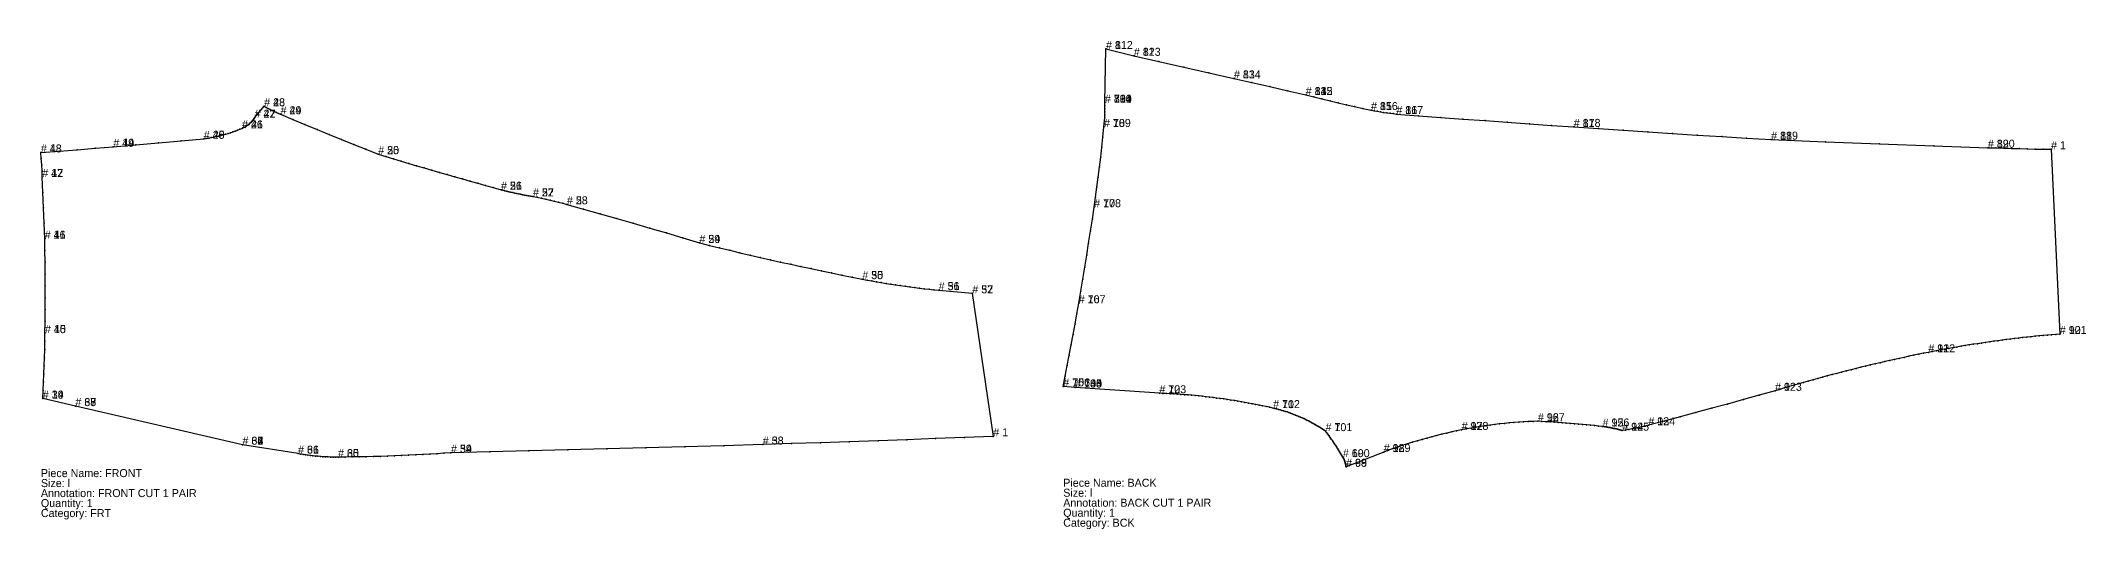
# Model space of a CAD drawing. Extents: x 0 to 3468, y -337 to 333.
# Drawn here: x 1423 to 3468, y -259 to 229 of the extents above; entities that cross this region are included whole.
import ezdxf

# ---------------------------------------------------------------- set-up
doc = ezdxf.new("R2010")
doc.units = 0

# ---------------------------------------------------------------- blocks, each defined once
blk = doc.blocks.new('FRONTl')
at = {"layer": '1'}
blk.add_lwpolyline([(21.92, -128.81), (22.34, -120.63), (22.72, -112.45), (23.05, -104.26), (23.34, -96.07), (23.59, -87.88), (23.79, -79.69), (23.95, -71.5), (24.07, -63.31), (24.19, -51.5), (24.26, -39.68), (24.29, -27.87), (24.28, -16.06), (24.23, -4.24), (24.13, 7.57), (23.99, 19.38), (23.81, 31.2), (23.26, 46.63), (22.68, 62.06), (22.06, 77.49), (21.4, 92.91), (21.11, 99.06), (20.78, 105.21), (20.41, 111.35), (20, 117.5), (38.11, 118.84), (56.22, 120.23), (74.32, 121.67), (92.42, 123.16), (115.03, 125.08), (137.65, 127.04), (160.26, 129.06), (182.86, 131.13), (185.32, 131.49), (187.77, 131.89), (190.21, 132.33), (192.65, 132.81), (195.08, 133.33), (197.5, 133.89), (199.91, 134.48), (202.31, 135.12), (204.7, 135.79), (207.08, 136.5), (209.44, 137.25), (211.8, 138.04), (214.14, 138.87), (216.47, 139.73), (218.78, 140.63), (221.08, 141.56), (222.04, 141.99), (222.99, 142.45), (223.92, 142.94), (224.82, 143.48), (225.71, 144.04), (226.57, 144.64), (227.41, 145.28), (228.22, 145.94), (229.01, 146.64), (229.77, 147.37), (230.5, 148.12), (231.2, 148.91), (231.87, 149.72), (232.5, 150.56), (233.11, 151.42), (233.68, 152.3), (243.25, 163.74), (245.26, 162.63), (247.27, 161.56), (249.3, 160.51), (251.35, 159.49), (253.41, 158.5), (255.48, 157.54), (257.57, 156.61), (259.67, 155.71), (271.83, 150.61), (284, 145.54), (296.18, 140.51), (308.38, 135.5), (320.58, 130.52), (332.8, 125.57), (345.03, 120.65), (357.28, 115.76), (364.92, 113.43), (372.57, 111.12), (380.22, 108.82), (387.88, 106.53), (395.54, 104.26), (403.2, 102.01), (410.87, 99.76), (418.54, 97.54), (426.22, 95.32), (433.9, 93.12), (441.59, 90.94), (449.28, 88.77), (456.97, 86.62), (464.67, 84.47), (472.37, 82.35), (480.07, 80.24), (482.04, 79.71), (484.02, 79.19), (486, 78.69), (487.98, 78.2), (489.96, 77.73), (491.95, 77.28), (493.94, 76.83), (495.94, 76.41), (497.94, 75.99), (499.94, 75.6), (501.94, 75.21), (503.95, 74.84), (505.96, 74.49), (507.97, 74.15), (509.99, 73.83), (512, 73.52), (516.28, 72.69), (520.56, 71.81), (524.82, 70.88), (529.07, 69.91), (533.31, 68.89), (537.54, 67.83), (541.76, 66.72), (545.97, 65.57), (562.57, 60.9), (579.16, 56.19), (595.73, 51.43), (612.29, 46.63), (628.84, 41.78), (645.38, 36.89), (661.9, 31.95), (678.41, 26.97), (688.53, 24.48), (698.67, 22.01), (708.81, 19.58), (718.96, 17.17), (729.11, 14.8), (739.28, 12.46), (749.45, 10.15), (759.62, 7.86), (769.81, 5.61), (780, 3.39), (790.2, 1.2), (800.4, -0.96), (810.61, -3.09), (820.83, -5.18), (831.05, -7.25), (841.28, -9.29), (846.02, -10.21), (850.76, -11.1), (855.51, -11.95), (860.26, -12.78), (865.02, -13.58), (869.79, -14.34), (874.56, -15.08), (879.33, -15.78), (884.11, -16.45), (888.89, -17.1), (893.68, -17.71), (898.47, -18.29), (903.26, -18.83), (908.06, -19.35), (912.86, -19.84), (917.67, -20.29), (951.32, -23.48), (972.23, -166.6), (943.43, -167.76), (914.64, -168.88), (885.84, -169.96), (857.04, -171), (828.24, -172.01), (799.44, -172.98), (770.64, -173.91), (741.83, -174.8), (702.86, -175.96), (663.89, -177.08), (624.91, -178.17), (585.94, -179.22), (546.96, -180.23), (507.98, -181.21), (469.01, -182.14), (430.03, -183.04), (422.98, -183.53), (415.93, -183.99), (408.88, -184.42), (401.82, -184.82), (394.77, -185.19), (387.71, -185.54), (380.65, -185.85), (373.59, -186.14), (366.53, -186.39), (359.47, -186.62), (352.41, -186.82), (345.35, -186.99), (338.28, -187.13), (331.22, -187.24), (324.16, -187.32), (317.09, -187.38), (314.58, -187.38), (312.07, -187.35), (309.56, -187.29), (307.06, -187.2), (304.55, -187.08), (302.04, -186.94), (299.54, -186.76), (297.04, -186.56), (294.54, -186.33), (292.04, -186.06), (289.55, -185.77), (287.06, -185.45), (284.58, -185.11), (282.1, -184.73), (279.62, -184.32), (277.15, -183.89), (221.56, -174.94), (54.48, -136.33)], close=True, dxfattribs=at)
at = {"layer": '14'}
blk.add_lwpolyline([(21.92, -128.81), (22.34, -120.63), (22.72, -112.45), (23.05, -104.26), (23.34, -96.07), (23.59, -87.88), (23.79, -79.69), (23.95, -71.5), (24.07, -63.31), (24.19, -51.5), (24.26, -39.68), (24.29, -27.87), (24.28, -16.06), (24.23, -4.24), (24.13, 7.57), (23.99, 19.38), (23.81, 31.2), (23.26, 46.63), (22.68, 62.06), (22.06, 77.49), (21.4, 92.91), (21.11, 99.06), (20.78, 105.21), (20.41, 111.35), (20, 117.5), (38.11, 118.84), (56.22, 120.23), (74.32, 121.67), (92.42, 123.16), (115.03, 125.08), (137.65, 127.04), (160.26, 129.06), (182.86, 131.13), (185.32, 131.49), (187.77, 131.89), (190.21, 132.33), (192.65, 132.81), (195.08, 133.33), (197.5, 133.89), (199.91, 134.48), (202.31, 135.12), (204.7, 135.79), (207.08, 136.5), (209.44, 137.25), (211.8, 138.04), (214.14, 138.87), (216.47, 139.73), (218.78, 140.63), (221.08, 141.56), (222.04, 141.99), (222.99, 142.45), (223.92, 142.94), (224.82, 143.48), (225.71, 144.04), (226.57, 144.64), (227.41, 145.28), (228.22, 145.94), (229.01, 146.64), (229.77, 147.37), (230.5, 148.12), (231.2, 148.91), (231.87, 149.72), (232.5, 150.56), (233.11, 151.42), (233.68, 152.3), (243.25, 163.74), (245.26, 162.63), (247.27, 161.56), (249.3, 160.51), (251.35, 159.49), (253.41, 158.5), (255.48, 157.54), (257.57, 156.61), (259.67, 155.71), (271.83, 150.61), (284, 145.54), (296.18, 140.51), (308.38, 135.5), (320.58, 130.52), (332.8, 125.57), (345.03, 120.65), (357.28, 115.76), (364.92, 113.43), (372.57, 111.12), (380.22, 108.82), (387.88, 106.53), (395.54, 104.26), (403.2, 102.01), (410.87, 99.76), (418.54, 97.54), (426.22, 95.32), (433.9, 93.12), (441.59, 90.94), (449.28, 88.77), (456.97, 86.62), (464.67, 84.47), (472.37, 82.35), (480.07, 80.24), (482.04, 79.71), (484.02, 79.19), (486, 78.69), (487.98, 78.2), (489.96, 77.73), (491.95, 77.28), (493.94, 76.83), (495.94, 76.41), (497.94, 75.99), (499.94, 75.6), (501.94, 75.21), (503.95, 74.84), (505.96, 74.49), (507.97, 74.15), (509.99, 73.83), (512, 73.52), (516.28, 72.69), (520.56, 71.81), (524.82, 70.88), (529.07, 69.91), (533.31, 68.89), (537.54, 67.83), (541.76, 66.72), (545.97, 65.57), (562.57, 60.9), (579.16, 56.19), (595.73, 51.43), (612.29, 46.63), (628.84, 41.78), (645.38, 36.89), (661.9, 31.95), (678.41, 26.97), (688.53, 24.48), (698.67, 22.01), (708.81, 19.58), (718.96, 17.17), (729.11, 14.8), (739.28, 12.46), (749.45, 10.15), (759.62, 7.86), (769.81, 5.61), (780, 3.39), (790.2, 1.2), (800.4, -0.96), (810.61, -3.09), (820.83, -5.18), (831.05, -7.25), (841.28, -9.29), (846.02, -10.21), (850.76, -11.1), (855.51, -11.95), (860.26, -12.78), (865.02, -13.58), (869.79, -14.34), (874.56, -15.08), (879.33, -15.78), (884.11, -16.45), (888.89, -17.1), (893.68, -17.71), (898.47, -18.29), (903.26, -18.83), (908.06, -19.35), (912.86, -19.84), (917.67, -20.29), (951.32, -23.48), (972.23, -166.6), (943.43, -167.76), (914.64, -168.88), (885.84, -169.96), (857.04, -171), (828.24, -172.01), (799.44, -172.98), (770.64, -173.91), (741.83, -174.8), (702.86, -175.96), (663.89, -177.08), (624.91, -178.17), (585.94, -179.22), (546.96, -180.23), (507.98, -181.21), (469.01, -182.14), (430.03, -183.04), (422.98, -183.53), (415.93, -183.99), (408.88, -184.42), (401.82, -184.82), (394.77, -185.19), (387.71, -185.54), (380.65, -185.85), (373.59, -186.14), (366.53, -186.39), (359.47, -186.62), (352.41, -186.82), (345.35, -186.99), (338.28, -187.13), (331.22, -187.24), (324.16, -187.32), (317.09, -187.38), (314.58, -187.38), (312.07, -187.35), (309.56, -187.29), (307.06, -187.2), (304.55, -187.08), (302.04, -186.94), (299.54, -186.76), (297.04, -186.56), (294.54, -186.33), (292.04, -186.06), (289.55, -185.77), (287.06, -185.45), (284.58, -185.11), (282.1, -184.73), (279.62, -184.32), (277.15, -183.89), (221.56, -174.94), (54.48, -136.33)], close=True, dxfattribs=at)
at = {"layer": '2'}
for p in [(243.25, 163.74), (243.25, 163.74), (20, 117.5), (20, 117.5), (951.32, -23.48), (951.32, -23.48), (21.92, -128.81), (21.92, -128.81), (21.92, -128.81), (21.92, -128.81), (221.56, -174.94), (221.56, -174.94), (430.03, -183.04), (430.03, -183.04), (972.23, -166.6), (972.23, -166.6)]:
    blk.add_point(p, dxfattribs=at)
at = {"layer": '3'}
for p in [(224.82, 143.48), (224.82, 143.48), (225.71, 144.04), (225.71, 144.04), (226.57, 144.64), (226.57, 144.64), (227.41, 145.28), (227.41, 145.28), (228.22, 145.94), (228.22, 145.94), (229.01, 146.64), (229.01, 146.64), (229.77, 147.37), (229.77, 147.37), (230.5, 148.12), (230.5, 148.12), (231.2, 148.91), (231.2, 148.91), (231.87, 149.72), (231.87, 149.72), (232.5, 150.56), (232.5, 150.56), (233.11, 151.42), (233.11, 151.42), (233.68, 152.3), (233.68, 152.3), (245.26, 162.63), (245.26, 162.63), (247.27, 161.56), (247.27, 161.56), (249.3, 160.51), (249.3, 160.51), (251.35, 159.49), (251.35, 159.49), (253.41, 158.5), (253.41, 158.5), (255.48, 157.54), (255.48, 157.54), (257.57, 156.61), (257.57, 156.61), (259.67, 155.71), (259.67, 155.71), (271.83, 150.61), (271.83, 150.61), (284, 145.54), (284, 145.54), (92.42, 123.16), (92.42, 123.16), (115.03, 125.08), (115.03, 125.08), (137.65, 127.04), (137.65, 127.04), (160.26, 129.06), (160.26, 129.06), (182.86, 131.13), (182.86, 131.13), (185.32, 131.49), (185.32, 131.49), (187.77, 131.89), (187.77, 131.89), (190.21, 132.33), (190.21, 132.33), (192.65, 132.81), (192.65, 132.81), (195.08, 133.33), (195.08, 133.33), (197.5, 133.89), (197.5, 133.89), (199.91, 134.48), (199.91, 134.48), (202.31, 135.12), (202.31, 135.12), (204.7, 135.79), (204.7, 135.79), (207.08, 136.5), (207.08, 136.5), (209.44, 137.25), (209.44, 137.25), (211.8, 138.04), (211.8, 138.04), (214.14, 138.87), (214.14, 138.87), (216.47, 139.73), (216.47, 139.73), (218.78, 140.63), (218.78, 140.63), (221.08, 141.56), (221.08, 141.56), (222.04, 141.99), (222.04, 141.99), (222.99, 142.45), (222.99, 142.45), (223.92, 142.94), (223.92, 142.94), (296.18, 140.51), (296.18, 140.51), (308.38, 135.5), (308.38, 135.5), (320.58, 130.52), (320.58, 130.52), (332.8, 125.57), (332.8, 125.57), (20.41, 111.35), (20.41, 111.35), (20.78, 105.21), (20.78, 105.21), (38.11, 118.84), (38.11, 118.84), (56.22, 120.23), (56.22, 120.23), (74.32, 121.67), (74.32, 121.67), (345.03, 120.65), (345.03, 120.65), (357.28, 115.76), (357.28, 115.76), (364.92, 113.43), (364.92, 113.43), (372.57, 111.12), (372.57, 111.12), (380.22, 108.82), (380.22, 108.82), (387.88, 106.53), (387.88, 106.53), (395.54, 104.26), (395.54, 104.26), (21.11, 99.06), (21.11, 99.06), (21.4, 92.91), (21.4, 92.91), (403.2, 102.01), (403.2, 102.01), (410.87, 99.76), (410.87, 99.76), (418.54, 97.54), (418.54, 97.54), (426.22, 95.32), (426.22, 95.32), (433.9, 93.12), (433.9, 93.12), (441.59, 90.94), (441.59, 90.94), (449.28, 88.77), (449.28, 88.77), (456.97, 86.62), (456.97, 86.62), (464.67, 84.47), (464.67, 84.47), (472.37, 82.35), (472.37, 82.35), (22.06, 77.49), (22.06, 77.49), (22.68, 62.06), (22.68, 62.06), (480.07, 80.24), (480.07, 80.24), (482.04, 79.71), (482.04, 79.71), (484.02, 79.19), (484.02, 79.19), (486, 78.69), (486, 78.69), (487.98, 78.2), (487.98, 78.2), (489.96, 77.73), (489.96, 77.73), (491.95, 77.28), (491.95, 77.28), (493.94, 76.83), (493.94, 76.83), (495.94, 76.41), (495.94, 76.41), (497.94, 75.99), (497.94, 75.99), (499.94, 75.6), (499.94, 75.6), (501.94, 75.21), (501.94, 75.21), (503.95, 74.84), (503.95, 74.84), (505.96, 74.49), (505.96, 74.49), (507.97, 74.15), (507.97, 74.15), (509.99, 73.83), (509.99, 73.83), (512, 73.52), (512, 73.52), (516.28, 72.69), (516.28, 72.69), (520.56, 71.81), (520.56, 71.81), (524.82, 70.88), (524.82, 70.88), (529.07, 69.91), (529.07, 69.91), (533.31, 68.89), (533.31, 68.89), (537.54, 67.83), (537.54, 67.83), (541.76, 66.72), (541.76, 66.72), (545.97, 65.57), (545.97, 65.57), (23.26, 46.63), (23.26, 46.63), (562.57, 60.9), (562.57, 60.9), (579.16, 56.19), (579.16, 56.19), (595.73, 51.43), (595.73, 51.43), (612.29, 46.63), (612.29, 46.63), (628.84, 41.78), (628.84, 41.78), (23.81, 31.2), (23.81, 31.2), (645.38, 36.89), (645.38, 36.89), (661.9, 31.95), (661.9, 31.95), (678.41, 26.97), (678.41, 26.97), (688.53, 24.48), (688.53, 24.48), (698.67, 22.01), (698.67, 22.01), (23.99, 19.38), (23.99, 19.38), (24.13, 7.57), (24.13, 7.57), (708.81, 19.58), (708.81, 19.58), (718.96, 17.17), (718.96, 17.17), (729.11, 14.8), (729.11, 14.8), (739.28, 12.46), (739.28, 12.46), (749.45, 10.15), (749.45, 10.15), (759.62, 7.86), (759.62, 7.86), (769.81, 5.61), (769.81, 5.61), (780, 3.39), (780, 3.39), (790.2, 1.2), (790.2, 1.2), (24.23, -4.24), (24.23, -4.24), (24.28, -16.06), (24.28, -16.06), (800.4, -0.96), (800.4, -0.96), (810.61, -3.09), (810.61, -3.09), (820.83, -5.18), (820.83, -5.18), (831.05, -7.25), (831.05, -7.25), (841.28, -9.29), (841.28, -9.29), (846.02, -10.21), (846.02, -10.21), (850.76, -11.1), (850.76, -11.1), (855.51, -11.95), (855.51, -11.95), (860.26, -12.78), (860.26, -12.78), (865.02, -13.58), (865.02, -13.58), (869.79, -14.34), (869.79, -14.34), (874.56, -15.08), (874.56, -15.08), (879.33, -15.78), (879.33, -15.78), (884.11, -16.45), (884.11, -16.45), (888.89, -17.1), (888.89, -17.1), (893.68, -17.71), (893.68, -17.71), (898.47, -18.29), (898.47, -18.29), (903.26, -18.83), (903.26, -18.83), (908.06, -19.35), (908.06, -19.35), (912.86, -19.84), (912.86, -19.84), (917.67, -20.29), (917.67, -20.29), (24.26, -39.68), (24.26, -39.68), (24.29, -27.87), (24.29, -27.87), (24.19, -51.5), (24.19, -51.5), (23.79, -79.69), (23.79, -79.69), (23.95, -71.5), (23.95, -71.5), (24.07, -63.31), (24.07, -63.31), (23.34, -96.07), (23.34, -96.07), (23.59, -87.88), (23.59, -87.88), (22.34, -120.63), (22.34, -120.63), (22.72, -112.45), (22.72, -112.45), (23.05, -104.26), (23.05, -104.26), (54.48, -136.33), (54.48, -136.33), (277.15, -183.89), (277.15, -183.89), (415.93, -183.99), (415.93, -183.99), (422.98, -183.53), (422.98, -183.53), (469.01, -182.14), (469.01, -182.14), (507.98, -181.21), (507.98, -181.21), (546.96, -180.23), (546.96, -180.23), (585.94, -179.22), (585.94, -179.22), (624.91, -178.17), (624.91, -178.17), (663.89, -177.08), (663.89, -177.08), (702.86, -175.96), (702.86, -175.96), (741.83, -174.8), (741.83, -174.8), (770.64, -173.91), (770.64, -173.91), (799.44, -172.98), (799.44, -172.98), (828.24, -172.01), (828.24, -172.01), (857.04, -171), (857.04, -171), (885.84, -169.96), (885.84, -169.96), (914.64, -168.88), (914.64, -168.88), (943.43, -167.76), (943.43, -167.76), (279.62, -184.32), (279.62, -184.32), (282.1, -184.73), (282.1, -184.73), (284.58, -185.11), (284.58, -185.11), (287.06, -185.45), (287.06, -185.45), (289.55, -185.77), (289.55, -185.77), (292.04, -186.06), (292.04, -186.06), (294.54, -186.33), (294.54, -186.33), (297.04, -186.56), (297.04, -186.56), (299.54, -186.76), (299.54, -186.76), (302.04, -186.94), (302.04, -186.94), (304.55, -187.08), (304.55, -187.08), (307.06, -187.2), (307.06, -187.2), (309.56, -187.29), (309.56, -187.29), (312.07, -187.35), (312.07, -187.35), (314.58, -187.38), (314.58, -187.38), (317.09, -187.38), (317.09, -187.38), (324.16, -187.32), (324.16, -187.32), (331.22, -187.24), (331.22, -187.24), (338.28, -187.13), (338.28, -187.13), (345.35, -186.99), (345.35, -186.99), (352.41, -186.82), (352.41, -186.82), (359.47, -186.62), (359.47, -186.62), (366.53, -186.39), (366.53, -186.39), (373.59, -186.14), (373.59, -186.14), (380.65, -185.85), (380.65, -185.85), (387.71, -185.54), (387.71, -185.54), (394.77, -185.19), (394.77, -185.19), (401.82, -184.82), (401.82, -184.82), (408.88, -184.42), (408.88, -184.42)]:
    blk.add_point(p, dxfattribs=at)
at = {"layer": '4'}
for p in [(54.48, -136.33, 10), (54.48, -136.33, 10), (221.56, -174.94, 10), (221.56, -174.94, 10)]:
    blk.add_point(p, dxfattribs=at)
at = {"layer": '1'}
for s, p in [('# 48', (243.25, 163.74)), ('# 49', (259.67, 155.71)), ('# 46', (221.08, 141.56)), ('# 47', (233.68, 152.3)), ('# 43', (20, 117.5)), ('# 44', (92.42, 123.16)), ('# 45', (182.86, 131.13)), ('# 50', (357.28, 115.76)), ('# 42', (21.4, 92.91)), ('# 51', (480.07, 80.24)), ('# 52', (512, 73.52)), ('# 53', (545.97, 65.57)), ('# 41', (23.81, 31.2)), ('# 54', (678.41, 26.97)), ('# 55', (841.28, -9.29)), ('# 56', (917.67, -20.29)), ('# 57', (951.32, -23.48)), ('# 40', (24.07, -63.31)), ('# 39', (21.92, -128.81)), ('# 39', (21.92, -128.81)), ('# 63', (54.48, -136.33)), ('# 1', (972.23, -166.6)), ('# 62', (221.56, -174.94)), ('# 61', (277.15, -183.89)), ('# 60', (317.09, -187.38)), ('# 59', (430.03, -183.04)), ('# 58', (741.83, -174.8)), ('Piece Name: FRONT', (20, -207.38)), ('Annotation: FRONT CUT 1 PAIR', (20, -227.38)), ('Size: l', (20, -217.38)), ('Quantity: 1', (20, -237.38)), ('Category: FRT', (20, -247.38))]:
    blk.add_text(s, height=8, dxfattribs=at).set_placement(p)
at = {"layer": '14'}
for s, p in [('# 23', (243.25, 163.74)), ('# 24', (259.67, 155.71)), ('# 21', (221.08, 141.56)), ('# 22', (233.68, 152.3)), ('# 18', (20, 117.5)), ('# 19', (92.42, 123.16)), ('# 20', (182.86, 131.13)), ('# 25', (357.28, 115.76)), ('# 17', (21.4, 92.91)), ('# 26', (480.07, 80.24)), ('# 27', (512, 73.52)), ('# 28', (545.97, 65.57)), ('# 16', (23.81, 31.2)), ('# 29', (678.41, 26.97)), ('# 30', (841.28, -9.29)), ('# 31', (917.67, -20.29)), ('# 32', (951.32, -23.48)), ('# 15', (24.07, -63.31)), ('# 14', (21.92, -128.81)), ('# 14', (21.92, -128.81)), ('# 38', (54.48, -136.33)), ('# 1', (972.23, -166.6)), ('# 37', (221.56, -174.94)), ('# 36', (277.15, -183.89)), ('# 35', (317.09, -187.38)), ('# 34', (430.03, -183.04)), ('# 33', (741.83, -174.8))]:
    blk.add_text(s, height=8, dxfattribs=at).set_placement(p)
at = {"layer": '4'}
for s, p in [('# 65', (54.48, -136.33)), ('# 67', (54.48, -136.33)), ('# 64', (221.56, -174.94)), ('# 66', (221.56, -174.94))]:
    blk.add_text(s, height=8, dxfattribs=at).set_placement(p)
blk = doc.blocks.new('BACKl')
at = {"layer": '1'}
blk.add_lwpolyline([(302.8, -197.03), (302.72, -196.39), (302.62, -195.76), (302.5, -195.14), (302.37, -194.51), (302.22, -193.89), (302.06, -193.27), (301.88, -192.66), (301.69, -192.05), (301.48, -191.45), (301.26, -190.85), (301.02, -190.26), (300.76, -189.67), (300.5, -189.09), (300.21, -188.52), (299.92, -187.96), (299.6, -187.4), (298.62, -185.71), (297.63, -184.03), (296.62, -182.36), (295.59, -180.69), (294.55, -179.03), (293.5, -177.39), (292.44, -175.75), (291.36, -174.12), (290.27, -172.5), (289.17, -170.88), (288.05, -169.28), (286.92, -167.68), (285.78, -166.1), (284.62, -164.52), (283.45, -162.96), (282.27, -161.4), (280.79, -160.39), (279.29, -159.39), (277.78, -158.41), (276.26, -157.45), (274.72, -156.51), (273.18, -155.58), (271.62, -154.68), (270.06, -153.79), (268.48, -152.92), (266.9, -152.07), (265.3, -151.24), (263.69, -150.43), (262.08, -149.63), (260.45, -148.86), (258.82, -148.11), (257.17, -147.37), (255.52, -146.66), (253.86, -145.96), (252.19, -145.29), (250.52, -144.63), (248.83, -143.99), (247.14, -143.38), (245.45, -142.78), (243.74, -142.21), (242.03, -141.65), (240.31, -141.12), (238.58, -140.6), (236.85, -140.11), (235.12, -139.64), (233.38, -139.19), (231.63, -138.75), (229.88, -138.34), (226.37, -137.56), (222.86, -136.79), (219.35, -136.04), (215.83, -135.32), (212.31, -134.61), (208.79, -133.93), (205.26, -133.26), (201.73, -132.62), (198.19, -132), (194.65, -131.4), (191.1, -130.82), (187.56, -130.26), (184.01, -129.72), (180.45, -129.2), (176.9, -128.71), (173.34, -128.23), (169.77, -127.78), (166.21, -127.34), (162.64, -126.93), (159.07, -126.54), (155.5, -126.17), (151.93, -125.82), (148.35, -125.49), (144.77, -125.19), (141.19, -124.9), (137.61, -124.64), (134.03, -124.4), (130.44, -124.17), (126.86, -123.97), (123.27, -123.79), (119.68, -123.64), (116.1, -123.5), (32, -117.69), (20, -116.62), (22.05, -106.24), (24.07, -95.86), (26.06, -85.47), (28.01, -75.08), (29.93, -64.68), (31.81, -54.27), (33.66, -43.85), (35.48, -33.44), (37.53, -21.44), (39.55, -9.43), (41.54, 2.58), (43.49, 14.59), (45.41, 26.61), (47.29, 38.64), (49.14, 50.67), (50.95, 62.71), (52.35, 72.72), (53.69, 82.74), (54.99, 92.77), (56.24, 102.8), (57.44, 112.84), (58.59, 122.89), (59.7, 132.94), (60.75, 142.99), (61.04, 146.02), (61.28, 149.06), (61.47, 152.1), (61.6, 155.15), (61.7, 158.19), (61.74, 161.24), (61.73, 164.28), (61.67, 167.33), (62.75, 221.03), (90.61, 214.21), (115.63, 208.6), (140.66, 202.96), (165.67, 197.3), (190.68, 191.61), (208.64, 187.51), (226.59, 183.38), (244.53, 179.22), (262.47, 175.04), (270.59, 173), (278.73, 171), (286.87, 169.04), (295.03, 167.13), (303.19, 165.26), (311.36, 163.43), (319.55, 161.64), (327.74, 159.9), (330.89, 159.26), (334.04, 158.66), (337.21, 158.11), (340.38, 157.59), (343.55, 157.12), (346.74, 156.7), (349.92, 156.31), (353.12, 155.97), (375.28, 154.28), (397.45, 152.61), (419.61, 150.96), (441.78, 149.33), (463.95, 147.73), (486.12, 146.16), (508.3, 144.61), (530.47, 143.08), (555.14, 141.4), (579.81, 139.75), (604.49, 138.12), (629.16, 136.52), (653.84, 134.94), (678.51, 133.39), (703.19, 131.86), (727.87, 130.35), (782.04, 128.22), (836.21, 126.17), (890.38, 124.18), (944.55, 122.27), (952.44, 122), (960.33, 121.76), (968.21, 121.53), (976.1, 121.32), (983.99, 121.12), (991.88, 120.94), (999.77, 120.79), (1007.66, 120.64), (1016.5, -64.2), (1012.37, -64.54), (1008.23, -64.89), (1004.1, -65.26), (999.96, -65.65), (995.83, -66.05), (991.7, -66.47), (987.57, -66.9), (983.45, -67.34), (979.32, -67.8), (975.2, -68.28), (971.08, -68.77), (966.96, -69.28), (962.84, -69.8), (958.72, -70.33), (954.61, -70.89), (950.5, -71.45), (946.39, -72.03), (942.28, -72.63), (938.17, -73.24), (934.07, -73.87), (929.97, -74.51), (925.87, -75.16), (921.77, -75.83), (917.68, -76.52), (913.59, -77.22), (909.5, -77.93), (905.41, -78.66), (901.33, -79.41), (897.25, -80.17), (893.17, -80.94), (889.09, -81.73), (885.02, -82.54), (880.18, -83.51), (875.34, -84.5), (870.5, -85.5), (865.66, -86.52), (860.83, -87.55), (856, -88.6), (851.18, -89.66), (846.36, -90.74), (841.54, -91.83), (836.72, -92.94), (831.91, -94.06), (827.1, -95.2), (822.3, -96.35), (817.5, -97.51), (812.7, -98.69), (807.9, -99.89), (803.11, -101.1), (798.33, -102.32), (793.54, -103.56), (788.76, -104.81), (783.99, -106.08), (779.22, -107.36), (774.45, -108.66), (769.69, -109.97), (764.93, -111.3), (760.17, -112.64), (755.42, -113.99), (750.67, -115.36), (745.93, -116.75), (741.19, -118.14), (736.46, -119.56), (731.73, -120.99), (715.93, -125.44), (700.13, -129.86), (684.31, -134.23), (668.48, -138.56), (652.64, -142.86), (636.79, -147.11), (620.92, -151.32), (605.05, -155.49), (601.82, -156.31), (598.58, -157.09), (595.33, -157.83), (592.08, -158.53), (588.81, -159.19), (585.54, -159.8), (582.25, -160.37), (578.97, -160.9), (577.76, -160.53), (576.56, -160.17), (575.35, -159.83), (574.13, -159.5), (572.91, -159.18), (571.69, -158.88), (570.47, -158.6), (569.24, -158.33), (568, -158.08), (566.77, -157.84), (565.53, -157.61), (564.29, -157.4), (563.05, -157.21), (561.8, -157.03), (560.55, -156.87), (559.3, -156.72), (555.27, -156.28), (551.24, -155.85), (547.2, -155.44), (543.17, -155.04), (539.13, -154.66), (535.09, -154.29), (531.05, -153.94), (527.01, -153.6), (522.97, -153.28), (518.92, -152.98), (514.88, -152.68), (510.83, -152.41), (506.78, -152.15), (502.74, -151.91), (498.69, -151.68), (494.64, -151.46), (489.84, -151.63), (485.04, -151.85), (480.24, -152.12), (475.44, -152.44), (470.65, -152.81), (465.87, -153.23), (461.08, -153.69), (456.31, -154.21), (451.53, -154.78), (446.77, -155.4), (442.01, -156.07), (437.26, -156.79), (432.52, -157.56), (427.78, -158.37), (423.06, -159.24), (418.34, -160.16), (413.37, -161.18), (408.42, -162.24), (403.48, -163.36), (398.54, -164.52), (393.62, -165.74), (388.71, -167), (383.82, -168.31), (378.94, -169.67), (374.07, -171.08), (369.21, -172.53), (364.37, -174.04), (359.55, -175.59), (354.74, -177.19), (349.95, -178.84), (345.17, -180.53), (340.41, -182.27)], close=True, dxfattribs=at)
at = {"layer": '14'}
blk.add_lwpolyline([(302.8, -197.03), (302.72, -196.39), (302.62, -195.76), (302.5, -195.14), (302.37, -194.51), (302.22, -193.89), (302.06, -193.27), (301.88, -192.66), (301.69, -192.05), (301.48, -191.45), (301.26, -190.85), (301.02, -190.26), (300.76, -189.67), (300.5, -189.09), (300.21, -188.52), (299.92, -187.96), (299.6, -187.4), (298.62, -185.71), (297.63, -184.03), (296.62, -182.36), (295.59, -180.69), (294.55, -179.03), (293.5, -177.39), (292.44, -175.75), (291.36, -174.12), (290.27, -172.5), (289.17, -170.88), (288.05, -169.28), (286.92, -167.68), (285.78, -166.1), (284.62, -164.52), (283.45, -162.96), (282.27, -161.4), (280.79, -160.39), (279.29, -159.39), (277.78, -158.41), (276.26, -157.45), (274.72, -156.51), (273.18, -155.58), (271.62, -154.68), (270.06, -153.79), (268.48, -152.92), (266.9, -152.07), (265.3, -151.24), (263.69, -150.43), (262.08, -149.63), (260.45, -148.86), (258.82, -148.11), (257.17, -147.37), (255.52, -146.66), (253.86, -145.96), (252.19, -145.29), (250.52, -144.63), (248.83, -143.99), (247.14, -143.38), (245.45, -142.78), (243.74, -142.21), (242.03, -141.65), (240.31, -141.12), (238.58, -140.6), (236.85, -140.11), (235.12, -139.64), (233.38, -139.19), (231.63, -138.75), (229.88, -138.34), (226.37, -137.56), (222.86, -136.79), (219.35, -136.04), (215.83, -135.32), (212.31, -134.61), (208.79, -133.93), (205.26, -133.26), (201.73, -132.62), (198.19, -132), (194.65, -131.4), (191.1, -130.82), (187.56, -130.26), (184.01, -129.72), (180.45, -129.2), (176.9, -128.71), (173.34, -128.23), (169.77, -127.78), (166.21, -127.34), (162.64, -126.93), (159.07, -126.54), (155.5, -126.17), (151.93, -125.82), (148.35, -125.49), (144.77, -125.19), (141.19, -124.9), (137.61, -124.64), (134.03, -124.4), (130.44, -124.17), (126.86, -123.97), (123.27, -123.79), (119.68, -123.64), (116.1, -123.5), (32, -117.69), (20, -116.62), (22.05, -106.24), (24.07, -95.86), (26.06, -85.47), (28.01, -75.08), (29.93, -64.68), (31.81, -54.27), (33.66, -43.85), (35.48, -33.44), (37.53, -21.44), (39.55, -9.43), (41.54, 2.58), (43.49, 14.59), (45.41, 26.61), (47.29, 38.64), (49.14, 50.67), (50.95, 62.71), (52.35, 72.72), (53.69, 82.74), (54.99, 92.77), (56.24, 102.8), (57.44, 112.84), (58.59, 122.89), (59.7, 132.94), (60.75, 142.99), (61.04, 146.02), (61.28, 149.06), (61.47, 152.1), (61.6, 155.15), (61.7, 158.19), (61.74, 161.24), (61.73, 164.28), (61.67, 167.33), (62.75, 221.03), (90.61, 214.21), (115.63, 208.6), (140.66, 202.96), (165.67, 197.3), (190.68, 191.61), (208.64, 187.51), (226.59, 183.38), (244.53, 179.22), (262.47, 175.04), (270.59, 173), (278.73, 171), (286.87, 169.04), (295.03, 167.13), (303.19, 165.26), (311.36, 163.43), (319.55, 161.64), (327.74, 159.9), (330.89, 159.26), (334.04, 158.66), (337.21, 158.11), (340.38, 157.59), (343.55, 157.12), (346.74, 156.7), (349.92, 156.31), (353.12, 155.97), (375.28, 154.28), (397.45, 152.61), (419.61, 150.96), (441.78, 149.33), (463.95, 147.73), (486.12, 146.16), (508.3, 144.61), (530.47, 143.08), (555.14, 141.4), (579.81, 139.75), (604.49, 138.12), (629.16, 136.52), (653.84, 134.94), (678.51, 133.39), (703.19, 131.86), (727.87, 130.35), (782.04, 128.22), (836.21, 126.17), (890.38, 124.18), (944.55, 122.27), (952.44, 122), (960.33, 121.76), (968.21, 121.53), (976.1, 121.32), (983.99, 121.12), (991.88, 120.94), (999.77, 120.79), (1007.66, 120.64), (1016.5, -64.2), (1012.37, -64.54), (1008.23, -64.89), (1004.1, -65.26), (999.96, -65.65), (995.83, -66.05), (991.7, -66.47), (987.57, -66.9), (983.45, -67.34), (979.32, -67.8), (975.2, -68.28), (971.08, -68.77), (966.96, -69.28), (962.84, -69.8), (958.72, -70.33), (954.61, -70.89), (950.5, -71.45), (946.39, -72.03), (942.28, -72.63), (938.17, -73.24), (934.07, -73.87), (929.97, -74.51), (925.87, -75.16), (921.77, -75.83), (917.68, -76.52), (913.59, -77.22), (909.5, -77.93), (905.41, -78.66), (901.33, -79.41), (897.25, -80.17), (893.17, -80.94), (889.09, -81.73), (885.02, -82.54), (880.18, -83.51), (875.34, -84.5), (870.5, -85.5), (865.66, -86.52), (860.83, -87.55), (856, -88.6), (851.18, -89.66), (846.36, -90.74), (841.54, -91.83), (836.72, -92.94), (831.91, -94.06), (827.1, -95.2), (822.3, -96.35), (817.5, -97.51), (812.7, -98.69), (807.9, -99.89), (803.11, -101.1), (798.33, -102.32), (793.54, -103.56), (788.76, -104.81), (783.99, -106.08), (779.22, -107.36), (774.45, -108.66), (769.69, -109.97), (764.93, -111.3), (760.17, -112.64), (755.42, -113.99), (750.67, -115.36), (745.93, -116.75), (741.19, -118.14), (736.46, -119.56), (731.73, -120.99), (715.93, -125.44), (700.13, -129.86), (684.31, -134.23), (668.48, -138.56), (652.64, -142.86), (636.79, -147.11), (620.92, -151.32), (605.05, -155.49), (601.82, -156.31), (598.58, -157.09), (595.33, -157.83), (592.08, -158.53), (588.81, -159.19), (585.54, -159.8), (582.25, -160.37), (578.97, -160.9), (577.76, -160.53), (576.56, -160.17), (575.35, -159.83), (574.13, -159.5), (572.91, -159.18), (571.69, -158.88), (570.47, -158.6), (569.24, -158.33), (568, -158.08), (566.77, -157.84), (565.53, -157.61), (564.29, -157.4), (563.05, -157.21), (561.8, -157.03), (560.55, -156.87), (559.3, -156.72), (555.27, -156.28), (551.24, -155.85), (547.2, -155.44), (543.17, -155.04), (539.13, -154.66), (535.09, -154.29), (531.05, -153.94), (527.01, -153.6), (522.97, -153.28), (518.92, -152.98), (514.88, -152.68), (510.83, -152.41), (506.78, -152.15), (502.74, -151.91), (498.69, -151.68), (494.64, -151.46), (489.84, -151.63), (485.04, -151.85), (480.24, -152.12), (475.44, -152.44), (470.65, -152.81), (465.87, -153.23), (461.08, -153.69), (456.31, -154.21), (451.53, -154.78), (446.77, -155.4), (442.01, -156.07), (437.26, -156.79), (432.52, -157.56), (427.78, -158.37), (423.06, -159.24), (418.34, -160.16), (413.37, -161.18), (408.42, -162.24), (403.48, -163.36), (398.54, -164.52), (393.62, -165.74), (388.71, -167), (383.82, -168.31), (378.94, -169.67), (374.07, -171.08), (369.21, -172.53), (364.37, -174.04), (359.55, -175.59), (354.74, -177.19), (349.95, -178.84), (345.17, -180.53), (340.41, -182.27)], close=True, dxfattribs=at)
at = {"layer": '2'}
for p in [(62.75, 221.03), (62.75, 221.03), (61.67, 167.33), (61.67, 167.33), (61.67, 167.33), (61.67, 167.33), (1007.66, 120.64), (1007.66, 120.64), (1016.5, -64.2), (1016.5, -64.2), (20, -116.62), (20, -116.62), (32, -117.69), (32, -117.69), (32, -117.69), (32, -117.69), (116.1, -123.5), (116.1, -123.5), (578.97, -160.9), (578.97, -160.9), (302.8, -197.03), (302.8, -197.03), (302.8, -197.03), (302.8, -197.03)]:
    blk.add_point(p, dxfattribs=at)
at = {"layer": '3'}
for p in [(90.61, 214.21), (90.61, 214.21), (115.63, 208.6), (115.63, 208.6), (140.66, 202.96), (140.66, 202.96), (165.67, 197.3), (165.67, 197.3), (190.68, 191.61), (190.68, 191.61), (208.64, 187.51), (208.64, 187.51), (61.73, 164.28), (61.73, 164.28), (226.59, 183.38), (226.59, 183.38), (244.53, 179.22), (244.53, 179.22), (262.47, 175.04), (262.47, 175.04), (270.59, 173), (270.59, 173), (278.73, 171), (278.73, 171), (286.87, 169.04), (286.87, 169.04), (295.03, 167.13), (295.03, 167.13), (303.19, 165.26), (303.19, 165.26), (61.04, 146.02), (61.04, 146.02), (61.28, 149.06), (61.28, 149.06), (61.47, 152.1), (61.47, 152.1), (61.6, 155.15), (61.6, 155.15), (61.7, 158.19), (61.7, 158.19), (61.74, 161.24), (61.74, 161.24), (311.36, 163.43), (311.36, 163.43), (319.55, 161.64), (319.55, 161.64), (327.74, 159.9), (327.74, 159.9), (330.89, 159.26), (330.89, 159.26), (334.04, 158.66), (334.04, 158.66), (337.21, 158.11), (337.21, 158.11), (340.38, 157.59), (340.38, 157.59), (343.55, 157.12), (343.55, 157.12), (346.74, 156.7), (346.74, 156.7), (349.92, 156.31), (349.92, 156.31), (353.12, 155.97), (353.12, 155.97), (375.28, 154.28), (375.28, 154.28), (397.45, 152.61), (397.45, 152.61), (419.61, 150.96), (419.61, 150.96), (441.78, 149.33), (441.78, 149.33), (463.95, 147.73), (463.95, 147.73), (486.12, 146.16), (486.12, 146.16), (508.3, 144.61), (508.3, 144.61), (58.59, 122.89), (58.59, 122.89), (59.7, 132.94), (59.7, 132.94), (60.75, 142.99), (60.75, 142.99), (530.47, 143.08), (530.47, 143.08), (555.14, 141.4), (555.14, 141.4), (579.81, 139.75), (579.81, 139.75), (604.49, 138.12), (604.49, 138.12), (629.16, 136.52), (629.16, 136.52), (653.84, 134.94), (653.84, 134.94), (678.51, 133.39), (678.51, 133.39), (703.19, 131.86), (703.19, 131.86), (727.87, 130.35), (727.87, 130.35), (782.04, 128.22), (782.04, 128.22), (836.21, 126.17), (836.21, 126.17), (890.38, 124.18), (890.38, 124.18), (56.24, 102.8), (56.24, 102.8), (57.44, 112.84), (57.44, 112.84), (944.55, 122.27), (944.55, 122.27), (952.44, 122), (952.44, 122), (960.33, 121.76), (960.33, 121.76), (968.21, 121.53), (968.21, 121.53), (976.1, 121.32), (976.1, 121.32), (983.99, 121.12), (983.99, 121.12), (991.88, 120.94), (991.88, 120.94), (999.77, 120.79), (999.77, 120.79), (53.69, 82.74), (53.69, 82.74), (54.99, 92.77), (54.99, 92.77), (50.95, 62.71), (50.95, 62.71), (52.35, 72.72), (52.35, 72.72), (49.14, 50.67), (49.14, 50.67), (45.41, 26.61), (45.41, 26.61), (47.29, 38.64), (47.29, 38.64), (41.54, 2.58), (41.54, 2.58), (43.49, 14.59), (43.49, 14.59), (39.55, -9.43), (39.55, -9.43), (35.48, -33.44), (35.48, -33.44), (37.53, -21.44), (37.53, -21.44), (31.81, -54.27), (31.81, -54.27), (33.66, -43.85), (33.66, -43.85), (28.01, -75.08), (28.01, -75.08), (29.93, -64.68), (29.93, -64.68), (889.09, -81.73), (889.09, -81.73), (893.17, -80.94), (893.17, -80.94), (897.25, -80.17), (897.25, -80.17), (901.33, -79.41), (901.33, -79.41), (905.41, -78.66), (905.41, -78.66), (909.5, -77.93), (909.5, -77.93), (913.59, -77.22), (913.59, -77.22), (917.68, -76.52), (917.68, -76.52), (921.77, -75.83), (921.77, -75.83), (925.87, -75.16), (925.87, -75.16), (929.97, -74.51), (929.97, -74.51), (934.07, -73.87), (934.07, -73.87), (938.17, -73.24), (938.17, -73.24), (942.28, -72.63), (942.28, -72.63), (946.39, -72.03), (946.39, -72.03), (950.5, -71.45), (950.5, -71.45), (954.61, -70.89), (954.61, -70.89), (958.72, -70.33), (958.72, -70.33), (962.84, -69.8), (962.84, -69.8), (966.96, -69.28), (966.96, -69.28), (971.08, -68.77), (971.08, -68.77), (975.2, -68.28), (975.2, -68.28), (979.32, -67.8), (979.32, -67.8), (983.45, -67.34), (983.45, -67.34), (987.57, -66.9), (987.57, -66.9), (991.7, -66.47), (991.7, -66.47), (995.83, -66.05), (995.83, -66.05), (999.96, -65.65), (999.96, -65.65), (1004.1, -65.26), (1004.1, -65.26), (1008.23, -64.89), (1008.23, -64.89), (1012.37, -64.54), (1012.37, -64.54), (24.07, -95.86), (24.07, -95.86), (26.06, -85.47), (26.06, -85.47), (803.11, -101.1), (803.11, -101.1), (807.9, -99.89), (807.9, -99.89), (812.7, -98.69), (812.7, -98.69), (817.5, -97.51), (817.5, -97.51), (822.3, -96.35), (822.3, -96.35), (827.1, -95.2), (827.1, -95.2), (831.91, -94.06), (831.91, -94.06), (836.72, -92.94), (836.72, -92.94), (841.54, -91.83), (841.54, -91.83), (846.36, -90.74), (846.36, -90.74), (851.18, -89.66), (851.18, -89.66), (856, -88.6), (856, -88.6), (860.83, -87.55), (860.83, -87.55), (865.66, -86.52), (865.66, -86.52), (870.5, -85.5), (870.5, -85.5), (875.34, -84.5), (875.34, -84.5), (880.18, -83.51), (880.18, -83.51), (885.02, -82.54), (885.02, -82.54), (22.05, -106.24), (22.05, -106.24), (731.73, -120.99), (731.73, -120.99), (736.46, -119.56), (736.46, -119.56), (741.19, -118.14), (741.19, -118.14), (745.93, -116.75), (745.93, -116.75), (750.67, -115.36), (750.67, -115.36), (755.42, -113.99), (755.42, -113.99), (760.17, -112.64), (760.17, -112.64), (764.93, -111.3), (764.93, -111.3), (769.69, -109.97), (769.69, -109.97), (774.45, -108.66), (774.45, -108.66), (779.22, -107.36), (779.22, -107.36), (783.99, -106.08), (783.99, -106.08), (788.76, -104.81), (788.76, -104.81), (793.54, -103.56), (793.54, -103.56), (798.33, -102.32), (798.33, -102.32), (119.68, -123.64), (119.68, -123.64), (123.27, -123.79), (123.27, -123.79), (126.86, -123.97), (126.86, -123.97), (130.44, -124.17), (130.44, -124.17), (134.03, -124.4), (134.03, -124.4), (137.61, -124.64), (137.61, -124.64), (141.19, -124.9), (141.19, -124.9), (144.77, -125.19), (144.77, -125.19), (148.35, -125.49), (148.35, -125.49), (151.93, -125.82), (151.93, -125.82), (155.5, -126.17), (155.5, -126.17), (159.07, -126.54), (159.07, -126.54), (162.64, -126.93), (162.64, -126.93), (166.21, -127.34), (166.21, -127.34), (169.77, -127.78), (169.77, -127.78), (173.34, -128.23), (173.34, -128.23), (176.9, -128.71), (176.9, -128.71), (180.45, -129.2), (180.45, -129.2), (184.01, -129.72), (184.01, -129.72), (187.56, -130.26), (187.56, -130.26), (191.1, -130.82), (191.1, -130.82), (194.65, -131.4), (194.65, -131.4), (198.19, -132), (198.19, -132), (201.73, -132.62), (201.73, -132.62), (205.26, -133.26), (205.26, -133.26), (208.79, -133.93), (208.79, -133.93), (212.31, -134.61), (212.31, -134.61), (215.83, -135.32), (215.83, -135.32), (219.35, -136.04), (219.35, -136.04), (222.86, -136.79), (222.86, -136.79), (226.37, -137.56), (226.37, -137.56), (229.88, -138.34), (229.88, -138.34), (231.63, -138.75), (231.63, -138.75), (233.38, -139.19), (233.38, -139.19), (235.12, -139.64), (235.12, -139.64), (236.85, -140.11), (236.85, -140.11), (238.58, -140.6), (238.58, -140.6), (240.31, -141.12), (240.31, -141.12), (242.03, -141.65), (242.03, -141.65), (243.74, -142.21), (243.74, -142.21), (245.45, -142.78), (245.45, -142.78), (652.64, -142.86), (652.64, -142.86), (668.48, -138.56), (668.48, -138.56), (684.31, -134.23), (684.31, -134.23), (700.13, -129.86), (700.13, -129.86), (715.93, -125.44), (715.93, -125.44), (247.14, -143.38), (247.14, -143.38), (248.83, -143.99), (248.83, -143.99), (250.52, -144.63), (250.52, -144.63), (252.19, -145.29), (252.19, -145.29), (253.86, -145.96), (253.86, -145.96), (255.52, -146.66), (255.52, -146.66), (257.17, -147.37), (257.17, -147.37), (258.82, -148.11), (258.82, -148.11), (260.45, -148.86), (260.45, -148.86), (262.08, -149.63), (262.08, -149.63), (263.69, -150.43), (263.69, -150.43), (265.3, -151.24), (265.3, -151.24), (266.9, -152.07), (266.9, -152.07), (268.48, -152.92), (268.48, -152.92), (270.06, -153.79), (270.06, -153.79), (271.62, -154.68), (271.62, -154.68), (273.18, -155.58), (273.18, -155.58), (274.72, -156.51), (274.72, -156.51), (276.26, -157.45), (276.26, -157.45), (277.78, -158.41), (277.78, -158.41), (279.29, -159.39), (279.29, -159.39), (280.79, -160.39), (280.79, -160.39), (282.27, -161.4), (282.27, -161.4), (283.45, -162.96), (283.45, -162.96), (403.48, -163.36), (403.48, -163.36), (408.42, -162.24), (408.42, -162.24), (413.37, -161.18), (413.37, -161.18), (418.34, -160.16), (418.34, -160.16), (423.06, -159.24), (423.06, -159.24), (427.78, -158.37), (427.78, -158.37), (432.52, -157.56), (432.52, -157.56), (437.26, -156.79), (437.26, -156.79), (442.01, -156.07), (442.01, -156.07), (446.77, -155.4), (446.77, -155.4), (451.53, -154.78), (451.53, -154.78), (456.31, -154.21), (456.31, -154.21), (461.08, -153.69), (461.08, -153.69), (465.87, -153.23), (465.87, -153.23), (470.65, -152.81), (470.65, -152.81), (475.44, -152.44), (475.44, -152.44), (480.24, -152.12), (480.24, -152.12), (485.04, -151.85), (485.04, -151.85), (489.84, -151.63), (489.84, -151.63), (494.64, -151.46), (494.64, -151.46), (498.69, -151.68), (498.69, -151.68), (502.74, -151.91), (502.74, -151.91), (506.78, -152.15), (506.78, -152.15), (510.83, -152.41), (510.83, -152.41), (514.88, -152.68), (514.88, -152.68), (518.92, -152.98), (518.92, -152.98), (522.97, -153.28), (522.97, -153.28), (527.01, -153.6), (527.01, -153.6), (531.05, -153.94), (531.05, -153.94), (535.09, -154.29), (535.09, -154.29), (539.13, -154.66), (539.13, -154.66), (543.17, -155.04), (543.17, -155.04), (547.2, -155.44), (547.2, -155.44), (551.24, -155.85), (551.24, -155.85), (555.27, -156.28), (555.27, -156.28), (559.3, -156.72), (559.3, -156.72), (560.55, -156.87), (560.55, -156.87), (561.8, -157.03), (561.8, -157.03), (563.05, -157.21), (563.05, -157.21), (564.29, -157.4), (564.29, -157.4), (565.53, -157.61), (565.53, -157.61), (566.77, -157.84), (566.77, -157.84), (568, -158.08), (568, -158.08), (569.24, -158.33), (569.24, -158.33), (570.47, -158.6), (570.47, -158.6), (571.69, -158.88), (571.69, -158.88), (572.91, -159.18), (572.91, -159.18), (574.13, -159.5), (574.13, -159.5), (575.35, -159.83), (575.35, -159.83), (576.56, -160.17), (576.56, -160.17), (577.76, -160.53), (577.76, -160.53), (582.25, -160.37), (582.25, -160.37), (585.54, -159.8), (585.54, -159.8), (588.81, -159.19), (588.81, -159.19), (592.08, -158.53), (592.08, -158.53), (595.33, -157.83), (595.33, -157.83), (598.58, -157.09), (598.58, -157.09), (601.82, -156.31), (601.82, -156.31), (605.05, -155.49), (605.05, -155.49), (620.92, -151.32), (620.92, -151.32), (636.79, -147.11), (636.79, -147.11), (284.62, -164.52), (284.62, -164.52), (285.78, -166.1), (285.78, -166.1), (286.92, -167.68), (286.92, -167.68), (288.05, -169.28), (288.05, -169.28), (289.17, -170.88), (289.17, -170.88), (290.27, -172.5), (290.27, -172.5), (291.36, -174.12), (291.36, -174.12), (292.44, -175.75), (292.44, -175.75), (293.5, -177.39), (293.5, -177.39), (294.55, -179.03), (294.55, -179.03), (295.59, -180.69), (295.59, -180.69), (296.62, -182.36), (296.62, -182.36), (297.63, -184.03), (297.63, -184.03), (340.41, -182.27), (340.41, -182.27), (345.17, -180.53), (345.17, -180.53), (349.95, -178.84), (349.95, -178.84), (354.74, -177.19), (354.74, -177.19), (359.55, -175.59), (359.55, -175.59), (364.37, -174.04), (364.37, -174.04), (369.21, -172.53), (369.21, -172.53), (374.07, -171.08), (374.07, -171.08), (378.94, -169.67), (378.94, -169.67), (383.82, -168.31), (383.82, -168.31), (388.71, -167), (388.71, -167), (393.62, -165.74), (393.62, -165.74), (398.54, -164.52), (398.54, -164.52), (298.62, -185.71), (298.62, -185.71), (299.6, -187.4), (299.6, -187.4), (299.92, -187.96), (299.92, -187.96), (300.21, -188.52), (300.21, -188.52), (300.5, -189.09), (300.5, -189.09), (300.76, -189.67), (300.76, -189.67), (301.02, -190.26), (301.02, -190.26), (301.26, -190.85), (301.26, -190.85), (301.48, -191.45), (301.48, -191.45), (301.69, -192.05), (301.69, -192.05), (301.88, -192.66), (301.88, -192.66), (302.06, -193.27), (302.06, -193.27), (302.22, -193.89), (302.22, -193.89), (302.37, -194.51), (302.37, -194.51), (302.5, -195.14), (302.5, -195.14), (302.62, -195.76), (302.62, -195.76), (302.72, -196.39), (302.72, -196.39)]:
    blk.add_point(p, dxfattribs=at)
at = {"layer": '4'}
for p in [(61.67, 167.33, 10), (61.67, 167.33, 10), (262.47, 175.04, 10), (262.47, 175.04, 10), (32, -117.69, 10), (32, -117.69, 10)]:
    blk.add_point(p, dxfattribs=at)
at = {"layer": '1'}
for s, p in [('# 112', (62.75, 221.03)), ('# 113', (90.61, 214.21)), ('# 114', (190.68, 191.61)), ('# 110', (61.67, 167.33)), ('# 111', (61.67, 167.33)), ('# 115', (262.47, 175.04)), ('# 116', (327.74, 159.9)), ('# 117', (353.12, 155.97)), ('# 109', (60.75, 142.99)), ('# 118', (530.47, 143.08)), ('# 119', (727.87, 130.35)), ('# 120', (944.55, 122.27)), ('# 1', (1007.66, 120.64)), ('# 108', (50.95, 62.71)), ('# 107', (35.48, -33.44)), ('# 121', (1016.5, -64.2)), ('# 122', (885.02, -82.54)), ('# 106', (20, -116.62)), ('# 104', (32, -117.69)), ('# 105', (32, -117.69)), ('# 103', (116.1, -123.5)), ('# 123', (731.73, -120.99)), ('# 102', (229.88, -138.34)), ('# 101', (282.27, -161.4)), ('# 128', (418.34, -160.16)), ('# 127', (494.64, -151.46)), ('# 126', (559.3, -156.72)), ('# 125', (578.97, -160.9)), ('# 124', (605.05, -155.49)), ('# 100', (299.6, -187.4)), ('# 129', (340.41, -182.27)), ('# 99', (302.8, -197.03)), ('# 99', (302.8, -197.03)), ('Size: l', (20, -227.03)), ('Piece Name: BACK', (20, -217.03)), ('Annotation: BACK CUT 1 PAIR', (20, -237.03)), ('Quantity: 1', (20, -247.03)), ('Category: BCK', (20, -257.03))]:
    blk.add_text(s, height=8, dxfattribs=at).set_placement(p)
at = {"layer": '14'}
for s, p in [('# 81', (62.75, 221.03)), ('# 82', (90.61, 214.21)), ('# 83', (190.68, 191.61)), ('# 79', (61.67, 167.33)), ('# 80', (61.67, 167.33)), ('# 84', (262.47, 175.04)), ('# 85', (327.74, 159.9)), ('# 86', (353.12, 155.97)), ('# 78', (60.75, 142.99)), ('# 87', (530.47, 143.08)), ('# 88', (727.87, 130.35)), ('# 89', (944.55, 122.27)), ('# 1', (1007.66, 120.64)), ('# 77', (50.95, 62.71)), ('# 76', (35.48, -33.44)), ('# 90', (1016.5, -64.2)), ('# 91', (885.02, -82.54)), ('# 75', (20, -116.62)), ('# 73', (32, -117.69)), ('# 74', (32, -117.69)), ('# 72', (116.1, -123.5)), ('# 92', (731.73, -120.99)), ('# 71', (229.88, -138.34)), ('# 70', (282.27, -161.4)), ('# 97', (418.34, -160.16)), ('# 96', (494.64, -151.46)), ('# 95', (559.3, -156.72)), ('# 94', (578.97, -160.9)), ('# 93', (605.05, -155.49)), ('# 69', (299.6, -187.4)), ('# 98', (340.41, -182.27)), ('# 68', (302.8, -197.03)), ('# 68', (302.8, -197.03))]:
    blk.add_text(s, height=8, dxfattribs=at).set_placement(p)
at = {"layer": '4'}
for s, p in [('# 131', (61.67, 167.33)), ('# 134', (61.67, 167.33)), ('# 132', (262.47, 175.04)), ('# 135', (262.47, 175.04)), ('# 130', (32, -117.69)), ('# 133', (32, -117.69))]:
    blk.add_text(s, height=8, dxfattribs=at).set_placement(p)

msp = doc.modelspace()

# ---------------------------------------------------------------- block references
at = {"layer": '1'}
for name, p in [('BACKl', (2425.61, 0)), ('FRONTl', (1403.38, 0))]:
    msp.add_blockref(name, p, dxfattribs=at)

doc.saveas('drawing.dxf')
